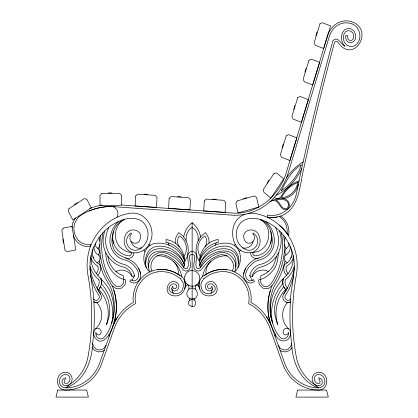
<?xml version="1.0" encoding="UTF-8"?>
<svg xmlns="http://www.w3.org/2000/svg" width="418" height="418" viewBox="0 0 418 418"><rect width="100%" height="100%" fill="white"/><g stroke="black" fill="none" stroke-linecap="round" stroke-linejoin="round"><path stroke-width="0.63" d="M245.073 214.288C224.738 220.819 230.679 257.373 252.885 252.289C269.751 252.305 274.872 226.781 260.017 219.523C277.265 225.595 274.093 254.249 255.664 255.806A2.508 2.508 0 0 1 254.029 255.414L253.141 254.463A2.889 2.889 0 0 1 252.885 252.289L255.393 250.837L257.488 248.773L259.024 246.228A12.686 12.686 0 0 0 259.583 237.377C256.662 224.377 237.764 229.968 245.549 241.949L248.036 243.255L250.805 243.088L253.13 241.489L254.39 238.882L254.259 235.956L252.78 233.61L253.062 232.978L254.776 234.226L256.208 235.961L257.185 238.02A9.661 9.661 0 0 1 256.95 244.77L255.832 246.74L254.285 248.365L252.404 249.525A8.308 8.308 0 0 1 245.998 249.724C237.309 246.118 233.74 234.806 238.093 226.634C243.26 215.986 256.908 217.046 265.926 221.629C279.762 227.721 289.893 240.778 293.175 255.45C296.749 271.12 290.52 286.654 290.385 302.366A226.807 226.807 0 0 0 291.639 343.612C292.208 361.591 300.161 381.634 318.506 387.857A6.26 6.26 0 0 0 323.072 385.887C327.895 381.498 322.565 372.025 316.421 375.082C312.262 377.24 314.738 384.863 319.399 383.337L320.209 381.864L318.589 377.877L320.481 378.41L321.86 379.868L322.367 381.864L321.86 383.855L320.481 385.312C315.731 387.167 311.906 382.251 308.531 379.675C305.025 376.284 302.13 372.286 299.967 367.918A43.394 43.394 0 0 1 296.268 356.69A223.677 223.677 0 0 1 296.268 275.577A55.552 55.552 0 0 0 296.054 254.353C292.778 238.406 282.066 224.074 267.212 217.193C261.626 214.899 255.722 212.898 249.609 213.211C244.661 214.559 239.577 215.333 234.446 215.317L112.008 206.544A56.085 56.085 0 0 0 89.138 210.991A58.52 58.52 0 0 0 81.259 215.024L78.527 217.198L76.374 219.952L74.853 223.186A17.415 17.415 0 0 0 74.681 233.944L76.102 237.236L78.161 240.068L80.752 242.294A13.021 13.021 0 0 0 90.434 244.29L90.523 246.432C83.104 247.775 75.648 242.722 73.317 235.715M203.921 278.67L201.56 282.004A8.898 8.898 0 0 0 201.434 288.164C203.733 299.006 222.7 291.393 212.088 284.062A4.237 4.237 0 0 0 208.749 284.344L207.887 285.149L207.527 286.304L207.756 287.49L208.525 288.399L209.617 288.781L210.745 288.535L211.842 286.137L212.543 288.848L211.163 290.688L209.491 291.053L207.338 290.301L205.828 288.514L205.369 286.168L206.084 283.895C214.612 275.18 223.029 293.07 211.67 295.552C198.268 298.833 194.239 279.041 206.131 274.339A14.923 14.923 0 0 1 206.936 267.165C208.828 262.039 213.687 258.758 218.64 256.971M118.357 221.629C113.717 225.72 111.104 231.603 110.122 237.633A20.843 20.843 0 0 0 110.822 246.709C112.834 253.282 118.398 258.732 125.217 260.048A18.298 18.298 0 0 1 129.899 262.096C135.333 265.357 143.06 275.885 135.526 280.546A4.567 4.567 0 0 1 132.062 280.384L130.829 279.605L129.789 281.445L131.236 282.359A6.516 6.516 0 0 0 136.179 282.594C144.847 278.524 139.309 267.107 133.959 262.52C126.994 256.689 114.96 256.856 112.761 246.045A18.575 18.575 0 0 1 112.719 235.297C113.398 228.447 117.824 222.104 124.266 219.523C113.79 224.968 112.322 240.946 121.356 248.417C130.568 255.555 144.989 254.442 149.916 242.565C156.969 229.278 145.422 210.735 130.024 213.311C109.15 216.336 92.221 233.902 88.229 254.353A55.552 55.552 0 0 0 88.015 275.577A223.677 223.677 0 0 1 88.01 356.69A43.394 43.394 0 0 1 84.316 367.918C81.729 373.149 78.077 377.856 73.594 381.597C70.809 383.599 67.533 387.031 63.802 385.312L62.418 383.855L61.916 381.864L62.418 379.868L63.802 378.41L65.694 377.877L64.074 381.864L64.884 383.337C69.545 384.863 72.016 377.24 67.862 375.082C61.718 372.025 56.388 381.498 61.211 385.887A6.26 6.26 0 0 0 65.778 387.857C84.295 381.556 91.913 361.695 92.644 343.612A226.807 226.807 0 0 0 93.893 302.366C93.757 286.654 87.529 271.12 91.108 255.45C94.39 240.778 104.521 227.721 118.357 221.629C127.375 217.046 141.018 215.986 146.19 226.634C150.537 234.806 146.974 246.118 138.285 249.724A8.308 8.308 0 0 1 131.879 249.525L129.998 248.365L128.451 246.74L127.333 244.77A9.661 9.661 0 0 1 127.098 238.02L128.075 235.961L129.507 234.226L131.215 232.978L131.498 233.61L130.024 235.956L129.888 238.882C131.336 243.992 135.474 249.844 141.577 247.837M99.766 244.634L99.714 246.176A69.461 69.461 0 0 0 105.326 273.45C107.457 279.376 112.071 284.015 113.795 290.076A55.218 55.218 0 0 1 114.323 321.651M250.46 252.942C252.582 265.305 270.76 253.977 271.522 246.045A18.575 18.575 0 0 0 271.564 235.297M184.119 256.218C188.445 249.624 186.35 239.875 179.39 235.987C176.84 239.028 176.84 243.772 179.39 246.813C183.748 252.467 186.329 260.586 183.795 267.468L184.787 268.455L186.862 268.638C191.517 264.307 183.105 253.318 192.139 251.197C201.173 253.318 192.766 264.307 197.421 268.638L199.496 268.455L205.275 261.532L208.201 258.899A35.373 35.373 0 0 1 218.473 253.136C229.278 249.316 239.31 262.055 234.576 272.003C243.213 264.171 242.738 247.487 230.501 243.657C217.673 240.92 203.54 248.987 199.517 261.532L199.694 265.649L200.488 267.468C205.102 250.079 239.524 241.39 235.762 267.186M267.776 217.266L274.03 217.59L280.718 216.059C286.999 220.108 289.977 228.118 288.619 235.365L287.072 233.249C287.835 226.791 284.872 219.936 279.266 216.498M91.108 255.45L91.061 259.803A26.261 26.261 0 0 0 93.094 268.22C97.943 278.425 109.255 284.031 111.726 295.839A44.998 44.998 0 0 1 113.362 316.771C111.47 324.394 109.035 332.921 103.068 338.324A4.844 4.844 0 0 1 99.442 338.637C96.939 337.849 95.429 335.095 95.868 332.55L96.318 333.752L97.237 334.614L98.418 334.954L99.625 334.693L100.586 333.893L101.109 332.718L101.041 330.899L100.174 329.321L98.705 328.36L96.986 328.235L95.408 328.976L94.343 330.408A7.926 7.926 0 0 0 94.06 335.8C100.801 349.26 110.974 334.066 112.917 325.983A55.145 55.145 0 0 0 113.785 290.076M199.517 261.532C199.532 250.972 207.474 240.904 218.128 239.488L218.243 242.403C208.686 243.945 200.943 251.965 199.517 261.532L197.077 256.631L196.011 251.213L196.397 245.695L198.205 240.502L198.012 235.35L195.87 230.71L194.171 228.834L192.139 227.371L190.112 228.834L188.413 230.71L186.271 235.35L186.078 240.502L187.886 245.695L188.272 251.213L187.207 256.631L184.766 261.532C180.743 248.987 166.61 240.92 153.782 243.657C141.545 247.487 141.07 264.171 149.707 272.003C139.743 243.177 177.326 246.563 183.795 267.468L179.008 261.532L176.082 258.899A35.373 35.373 0 0 0 165.81 253.136C156.969 250.084 147.894 258.183 148.521 267.186M238.573 263.35C240.235 255.482 234.571 246.845 226.363 246.15C214.178 245.136 202.777 254.013 199.694 265.649C205.583 245.815 242.21 239.765 237.936 267.557M279.585 231.008L280.912 236.551A28.424 28.424 0 0 1 279.955 248.929C277.181 255.539 278.524 263.392 273.738 269.37C270.059 274.354 264.871 278.858 258.601 279.888L259.233 284.527L262.964 288.216L268.063 288.645C273.874 285.562 276.12 278.978 278.952 273.445A69.461 69.461 0 0 0 284.553 246.176L284.517 244.634M275.075 336.354L275.232 334.175L271.366 325.983A55.145 55.145 0 0 1 270.498 290.076M99.902 241.102L100.513 235.689M258.512 257.99C249.342 259.897 236.598 275.943 248.104 282.594A6.516 6.516 0 0 0 253.047 282.354L254.494 281.445L253.449 279.605L252.221 280.384A4.567 4.567 0 0 1 248.757 280.546C241.223 275.885 248.95 265.357 254.384 262.096A18.298 18.298 0 0 1 259.066 260.048C265.885 258.732 271.449 253.282 273.456 246.709A20.843 20.843 0 0 0 274.161 237.633C273.179 231.603 270.566 225.72 265.926 221.629M208.922 243.151C209.747 239.274 207.741 235.6 205.437 232.638L201.298 236.034L198.205 240.502M145.704 263.35C147.22 239.31 179.808 248.24 184.589 265.649C181.323 252.848 167.273 243.067 154.185 247.033C146.101 250.236 144.074 259.918 146.347 267.557M202.531 277.019C203.388 271.005 206.377 265.315 210.986 261.334M247.733 213.655C267.468 208.76 282.589 191.852 288.268 172.712L329.133 37.077C330.742 30.76 335.518 25.137 341.919 23.392A15.774 15.774 0 0 1 349.798 23.309C360.682 24.782 363.926 41.434 353.764 46.21L350.075 46.56L346.642 45.019L344.192 41.915L343.256 37.913L344.024 33.889L345.712 31.653L348.142 30.634L350.707 31.078L352.75 32.87L353.743 35.546L353.44 38.43L352.531 39.814L351.13 40.525L349.6 40.379L348.335 39.407L347.656 37.86L347.776 35.577L345.832 35.452L345.686 38.31L346.815 40.875L348.925 42.49L351.47 42.74L353.8 41.56L355.305 39.25L355.734 35.237L354.349 31.512L351.507 29.02L347.938 28.403L344.557 29.819L342.227 32.907L341.26 37.965L342.431 42.965L345.116 46.372C340.9 44.606 337.953 35.347 332.9 40.708C319.169 91.328 306.984 142.366 296.372 193.727C294.147 206.858 281.027 218.008 267.436 214.993L267.212 217.193A24.181 24.181 0 0 0 277.416 217.062M278.445 252.785C275.112 257.582 275.572 264.04 271.371 268.46C268.607 271.784 265.007 274.323 260.916 275.739L260.503 279.6L261.036 283.535L263.789 286.257L267.546 286.57C272.693 283.655 274.584 277.573 277.202 272.609A67.523 67.523 0 0 0 281.288 232.643M180.362 278.67L182.723 282.004A8.898 8.898 0 0 1 182.849 288.164C180.55 299.006 161.578 291.393 172.195 284.062A4.237 4.237 0 0 1 175.534 284.344L176.396 285.149L176.757 286.304L176.521 287.49L175.759 288.399L174.667 288.781L173.538 288.535L172.435 286.137L171.741 288.848L173.115 290.688L174.792 291.053L176.945 290.301L178.455 288.514L178.914 286.168L178.199 283.895C169.671 275.18 161.254 293.07 172.613 295.552C186.015 298.833 190.044 279.041 178.152 274.339A14.923 14.923 0 0 0 177.347 267.165C175.456 262.039 170.596 258.758 165.643 256.971M183.669 237.022C184.631 231.426 187.645 226.201 192.139 222.705C196.638 226.201 199.652 231.426 200.614 237.022M285.045 260.984L282.568 269.866L280.823 274.344L278.785 278.675L273.874 286.816L272.437 290.761A52.934 52.934 0 0 0 271.93 321.034M232.309 271.104C237.309 261.067 224.889 250.089 215.657 256.72C209.24 259.583 204.909 265.179 200.583 270.415L198.66 271.063L196.653 270.765C191.663 268.299 194.605 261.898 194.715 257.754C195.943 253.298 188.34 253.298 189.563 257.754C189.678 261.898 192.62 268.299 187.625 270.765L185.623 271.063L183.701 270.415C178.784 264.119 173.156 257.854 165.272 255.299C156.18 252.017 147.867 262.807 151.969 271.104M252.221 280.384L249.75 275.739L250.142 274.307A15.57 15.57 0 0 1 251.855 270.645C253.778 267.635 256.793 265.346 260.242 264.401C268.471 262.708 275.112 256.041 277.552 248.109A25.618 25.618 0 0 0 278.414 236.954L276.909 230.814L275.546 227.444M249.75 275.739L252.174 276.47L252.529 275.154M104.699 231.008L103.371 236.551A28.424 28.424 0 0 0 104.328 248.929C107.092 258.188 115.06 265.467 124.533 267.348A11.704 11.704 0 0 1 127.365 268.915L129.7 271.225A12.775 12.775 0 0 1 131.754 275.159L132.109 276.47L134.528 275.739L134.141 274.307A15.57 15.57 0 0 0 132.428 270.645C130.505 267.635 127.485 265.346 124.036 264.401C115.812 262.708 109.171 256.041 106.731 248.109A25.618 25.618 0 0 1 105.869 236.954L107.369 230.814L108.737 227.444M294.314 266.292C292.757 271.501 289.648 276.267 285.41 279.689L285.342 279.903A8.736 8.736 0 0 0 287.124 287.73L287.354 287.955M315.867 35.692L317.016 31.967M304.889 72.131L306.039 68.4M293.645 109.453L294.795 105.723M282.129 147.664L283.284 143.938M211.111 293.415L212.543 288.848M298.389 184.103C296.864 191.679 290.421 198.341 282.458 198.623C278.059 198.221 273.597 199.376 269.882 201.748C279.908 195.347 279.015 214.032 288.284 208.713C291.273 204.428 287.72 198.169 282.458 198.623M113.32 324.744L114.328 321.651L114.71 322.022L113.471 324.702M291.639 343.612L290.609 346.637L288.446 348.899L285.578 349.97L282.547 349.641L279.945 347.969L278.268 345.289M292.187 347.609L289.428 350.55L285.792 351.904L281.957 351.486L280.05 350.263M253.13 241.489C252.2 246.056 247.237 249.316 242.706 247.837M272.04 285.797L270.483 290.076A55.218 55.218 0 0 0 269.96 321.651L270.963 324.744M275.232 334.175C277.406 341.496 287.469 344.019 290.223 335.8A7.926 7.926 0 0 0 289.94 330.408L288.875 328.976L287.297 328.235L285.578 328.36L284.109 329.321L283.242 330.899L283.174 332.718L283.697 333.893L284.658 334.693L285.86 334.954L287.046 334.614L287.96 333.752L288.415 332.55C288.854 335.095 287.344 337.849 284.841 338.637A4.844 4.844 0 0 1 281.215 338.324C275.243 332.921 272.813 324.389 270.921 316.771A44.998 44.998 0 0 1 272.557 295.839C275.19 287.83 280.238 280.88 286.565 275.399L284.825 273.022A9.802 9.802 0 0 1 284.715 264.322C287.924 262.912 290.369 260.027 291.372 256.689M293.269 258.199C292.098 261.553 289.637 264.484 286.466 266.099A7.237 7.237 0 0 0 287.631 273.106L288.075 273.576M117.071 217.193L117.782 214.951A7.984 7.984 0 0 0 117.552 211.419C116.826 208.922 114.663 206.8 112.008 206.544M73.051 222.407L75.486 217.835M215.171 245.183L216.21 242.983M294.371 268.513A72.173 72.173 0 0 1 288.347 286.037L287.281 288.091A70.313 70.313 0 0 1 283.717 294.006L283.153 295.139A5.81 5.81 0 0 0 283.326 299.372C284.439 302.026 287.856 303.405 290.416 301.974M301.775 168.219C296.712 179.74 287.809 189.657 276.392 195.122M132.062 280.384L134.528 275.739M114.71 322.022C118.832 313.845 125.322 306.807 133.363 302.371C131.179 287.422 142.136 271.59 157.403 269.704A30.786 30.786 0 0 1 178.141 274.354M92.911 256.689L94.964 260.707L97.054 262.817L98.784 261.59L99.573 260.372A5.131 5.131 0 0 0 99.562 256.088L99.207 255.45L96.887 254.029L95.152 251.866A8.674 8.674 0 0 1 94.17 246.385M239.399 251.725L240.387 249.948M283.717 294.006L287.281 288.091M189.626 300.286C190.927 298.081 186.909 297.323 187.034 295.056C186.308 292.25 187.938 289.037 190.775 288.227C197.014 286.502 199.877 296.001 194.459 298.833C200.133 314.817 177.984 301.796 194.783 298.442M106.01 345.289L104.338 347.969L101.736 349.641L98.705 349.97L95.837 348.899L93.674 346.637L92.644 343.612M99.494 288.504L100.534 286.654L104.584 291.968L107.52 298.039A35.081 35.081 0 0 1 108.706 318.166L106.506 324.577A36.047 36.047 0 0 0 107.442 305.809L105.566 299.784L102.666 294.235L98.847 289.34L99.494 288.504A11.296 11.296 0 0 0 100.816 278.257A11.39 11.39 0 0 1 101.396 283.561L105.629 289.094L108.946 295.291L111.256 301.974A45.646 45.646 0 0 1 111.679 323.109M98.382 255.069L98.726 254.536M204.893 246.813C207.443 243.772 207.443 239.028 204.893 235.987C197.933 239.875 195.833 249.624 200.165 256.218M266.961 183.23L269.067 180.064M286.403 177.984C290.74 171.458 296.508 165.946 303.181 161.839M287.626 302.548C280.509 309.738 281.063 322.513 288.875 328.976M285.431 289.34L281.617 294.235L278.717 299.784L276.836 305.809A36.047 36.047 0 0 0 277.771 324.582L275.577 318.171A35.081 35.081 0 0 1 276.763 298.039L279.699 291.968L283.744 286.654L286.158 290.102M252.174 276.47C255.173 270.707 262.666 268.267 268.351 271.585M276.392 256.354C272.541 262.065 266.423 265.885 259.75 267.348A11.704 11.704 0 0 0 256.918 268.915L254.583 271.225A12.775 12.775 0 0 0 252.529 275.159M286.565 275.399L289.172 272.019L291.189 268.215A26.261 26.261 0 0 0 293.217 259.803L293.175 255.45M290.646 298.933L289.408 300.03A2.983 2.983 0 0 1 287.009 300.14L285.248 298.431A3.469 3.469 0 0 1 285.144 295.902L285.52 295.139A55.348 55.348 0 0 0 293.687 275.164M96.208 273.576L96.642 273.095A7.237 7.237 0 0 0 97.802 266.109M97.718 275.399L99.458 273.022A9.802 9.802 0 0 0 99.568 264.322M95.408 328.976C103.215 322.513 103.774 309.738 96.657 302.548L93.867 301.974M96.657 302.548L99.212 301.566L100.952 299.372A5.81 5.81 0 0 0 101.125 295.139L98.126 290.102L98.847 289.34M288.713 243.192A4.201 4.201 0 0 1 288.561 246.077L285.781 249.05A5.272 5.272 0 0 0 285.562 254.531L285.896 255.069L286.675 254.593L289.131 251.866A8.674 8.674 0 0 0 290.113 246.385M270.812 324.702L269.568 322.022L269.955 321.651M185.388 286.351L187.562 284.632L188.445 285.672A3.955 3.955 0 0 1 188.403 289.669M234.158 245.413L235.548 244.431M74.383 204.574L77.419 202.573M104.234 350.263L102.326 351.486L98.486 351.904L94.855 350.55L92.091 347.609M280.718 216.059C299.805 208.864 299.633 185.247 303.703 168.741C312.93 126.267 323.229 84.028 334.599 42.077L335.22 41.591A2.289 2.289 0 0 1 337.436 41.565C353.612 66.405 376.059 28.09 350.206 21.323A17.744 17.744 0 0 0 342.525 21.25C335.356 22.771 329.718 28.685 327.566 35.561L286.471 171.976C280.06 194.736 258.799 213.723 234.472 213.17L121.539 205.008M285.896 255.069L284.721 256.082A5.131 5.131 0 0 0 284.71 260.372L285.499 261.59L287.229 262.817M299.037 180.999C291.445 183.465 285.17 189.135 281.382 196.099C280.107 198.702 276.392 199.506 274.292 197.416M107.886 256.354C108.659 262.196 111.491 267.687 115.932 271.585C121.612 268.267 129.11 270.707 132.109 276.47M286.607 248.104L285.943 248.334A11.197 11.197 0 0 1 284.569 244.917L284.407 244.002A11.464 11.464 0 0 1 284.365 241.212L284.501 240.293A11.286 11.286 0 0 1 285.353 237.654M243.339 198.654L246.756 197.667M157.701 271.883C146.932 273.278 138.076 282.187 135.866 292.689A28.654 28.654 0 0 0 135.594 303.62C129.883 306.577 124.883 310.835 120.985 315.94A45.808 45.808 0 0 0 114.349 328.235L101.553 363.989C97.551 375.181 88.454 384.523 77.095 388.238A36.538 36.538 0 0 1 65.694 390.067C54.774 390.234 54.774 372.077 65.694 372.25C69.273 372.25 72.173 375.542 72.136 379.048C72.283 383.191 68.28 385.286 65.778 387.857C80.878 387.977 94.761 377.261 99.62 363.158L112.405 327.419A48.154 48.154 0 0 1 117.662 316.943M108.267 192.928L111.794 192.897M144.079 194.135L147.601 194.37M177.556 196.554L181.078 196.789M212.705 199.093L216.226 199.329M125.771 257.99C129.35 259.379 134.1 257.117 133.817 252.942M206.142 274.354A30.786 30.786 0 0 1 226.885 269.673C242.137 271.622 253.104 287.406 250.92 302.371C258.956 306.807 265.451 313.845 269.568 322.022M226.582 271.883C237.351 273.278 246.202 282.187 248.417 292.689A28.654 28.654 0 0 1 248.689 303.62C254.4 306.577 259.4 310.835 263.293 315.94A45.808 45.808 0 0 1 269.934 328.235L282.73 363.989C286.732 375.181 295.824 384.523 307.188 388.238A36.538 36.538 0 0 0 318.589 390.067C329.509 390.234 329.509 372.077 318.589 372.25C315.01 372.25 312.11 375.542 312.147 379.048C312 383.191 316.003 385.286 318.506 387.857C303.405 387.977 289.522 377.261 284.663 363.158L271.878 327.419A48.154 48.154 0 0 0 266.621 316.943M179.39 246.813L175.581 243.271L171.082 240.778L166.15 239.488L166.04 242.403C175.597 243.945 183.34 251.965 184.766 261.532M189.5 298.442L193.064 299.314L194.657 300.286M99.573 264.317L97.054 262.817M97.817 266.099C94.646 264.484 92.185 261.553 91.014 258.199M131.153 241.489L133.478 243.088L136.247 243.255L138.729 241.949C146.519 229.968 127.626 224.377 124.7 237.377A12.686 12.686 0 0 0 125.254 246.228L126.795 248.773L128.885 250.837L131.398 252.289A2.889 2.889 0 0 1 131.142 254.463L130.254 255.414A2.508 2.508 0 0 1 128.619 255.806C118.79 254.781 111.69 244.917 112.719 235.297M115.932 271.585L119.459 274.036L123.367 275.739L123.78 279.6L123.242 283.535L120.494 286.257L116.737 286.57C111.59 283.655 109.699 277.573 107.081 272.609M148.735 244.431L150.125 245.413M112.238 285.797L116.214 288.645L121.319 288.216L125.05 284.527L125.677 279.888C113.529 277.453 105.435 264.808 105.838 252.785M198.895 286.351L196.716 284.632L195.833 285.672A3.955 3.955 0 0 0 195.88 289.669M279.266 225.119L283.232 228.541L287.072 233.249M173.298 261.334C177.906 265.315 180.895 271.005 181.752 277.019M93.632 298.933L94.876 300.03A2.983 2.983 0 0 0 97.269 300.14L99.035 298.431A3.469 3.469 0 0 0 99.139 295.902L98.763 295.139A55.348 55.348 0 0 1 90.596 275.164M186.078 240.502L182.985 236.034L178.847 232.638C176.542 235.6 174.536 239.274 175.361 243.151M89.912 268.513A72.173 72.173 0 0 0 95.936 286.037L98.126 290.102M143.896 249.948L144.879 251.725M168.073 242.983L169.112 245.183M171.741 288.848L173.172 293.415M98.935 279.903L98.873 279.689C94.635 276.267 91.526 271.501 89.969 266.292M99.238 260.984L101.715 269.866L103.46 274.344L105.498 278.675L110.409 286.816L111.846 290.761A52.934 52.934 0 0 1 112.348 321.034M283.77 235.689L284.381 241.102M62.773 239.054L63.39 242.936M109.051 334.175L109.208 336.354M97.728 248.156L96.521 247.284L95.722 246.077A4.201 4.201 0 0 1 95.57 243.192M192.139 222.705L192.139 306.687M157.696 271.825A28.957 28.957 0 0 1 180.336 278.701M157.006 255.842A22.363 22.363 0 0 1 165.643 256.971M138.64 268.591A22.629 22.629 0 0 1 140.652 274.077M157.398 269.657A30.885 30.885 0 0 1 179.939 275.608M184.667 281.152A11.229 11.229 0 0 1 184.824 288.927M97.995 302.235A5 5 0 0 1 93.982 302.052M72.021 227.617A19.813 19.813 0 0 1 73.051 222.407M89.588 208.519A57.721 57.721 0 0 1 102.436 205.024M89.138 210.991A56.012 56.012 0 0 1 114.95 206.654M203.947 278.701A28.957 28.957 0 0 1 226.587 271.825M218.64 256.971A22.363 22.363 0 0 1 227.277 255.842M243.631 274.077A22.629 22.629 0 0 1 245.638 268.591M204.345 275.608A30.885 30.885 0 0 1 226.885 269.657M199.459 288.927A11.229 11.229 0 0 1 199.616 281.152M290.296 302.052A5 5 0 0 1 286.288 302.235M98.93 237.654A11.286 11.286 0 0 1 99.782 240.293L99.918 241.212A11.464 11.464 0 0 1 99.876 244.002L99.714 244.917A11.197 11.197 0 0 1 98.34 248.334L97.676 248.104L98.502 249.05A5.272 5.272 0 0 1 98.716 254.531M107.071 272.614A67.523 67.523 0 0 1 102.995 232.643M113.712 243.563A19.74 19.74 0 0 1 113.544 231.196M98.914 279.908A8.736 8.736 0 0 1 97.159 287.73M100.566 294.006A70.313 70.313 0 0 1 97.002 288.091M93.433 258.115A12.854 12.854 0 0 1 92.948 249.165M270.733 231.196A19.74 19.74 0 0 1 270.571 243.563M272.604 323.109A45.646 45.646 0 0 1 273.027 301.974L275.337 295.291L278.654 289.094L282.881 283.561A11.39 11.39 0 0 1 283.446 278.252A11.296 11.296 0 0 0 284.783 288.509M291.336 249.165A12.854 12.854 0 0 1 290.85 258.115M135.657 196.042L135.129 205.99L156.484 207.417L157.011 197.463L155.339 195.358L137.543 194.171L135.657 196.042M169.133 198.461L168.6 208.41L189.955 209.836L190.488 199.882L188.811 197.777L171.019 196.591L169.133 198.461M204.282 201.001L203.749 210.949L225.103 212.375L225.636 202.427L223.959 200.316L206.168 199.13L204.282 201.001M184.85 276.329C182.055 286.043 197.003 290.583 199.433 280.447C202.228 270.733 187.28 266.193 184.85 276.329M288.53 204.914L287.678 207.986C281.382 211.294 280.697 201.931 275.99 200.097C280.405 198.9 288.216 198.743 288.53 204.914M301.174 164.896C298.264 175.691 290.196 184.693 281.084 190.911L281.178 190.927C286.194 181.125 291.273 170.769 301.174 164.896M68.97 208.676L68.338 211.409L72.863 219.993L91.296 207.861L86.777 199.271L84.331 198.566L68.97 208.676M57.726 390.067L55.991 397.1L88.391 397.1L86.657 390.067L57.726 390.067M297.626 390.067L295.892 397.1L328.292 397.1L326.557 390.067L297.626 390.067M297.872 182.457C296.461 190.425 289.69 197.515 281.33 197.651C285.133 191.089 290.526 185.028 297.872 182.457M319.953 23.899L314.132 42.74L315.235 45.275L323.657 48.53L330.643 25.921L322.215 22.666L319.953 23.899M308.975 60.333L303.154 79.18L304.257 81.714L312.685 84.964L319.665 62.355L311.243 59.1L308.975 60.333M297.731 97.66L291.91 116.502L293.013 119.036L301.441 122.291L308.421 99.677L299.993 96.427L297.731 97.66M286.215 135.871L280.4 154.712L281.502 157.252L289.925 160.502L296.911 137.893L288.483 134.638L286.215 135.871M237.126 200.933L235.846 203.362L238.077 213.013L258.789 207.025L256.558 197.374L254.384 195.948L237.126 200.933M63.285 228.097L61.838 230.407L64.936 250.042L67 251.657L75.778 249.927L72.063 226.368L63.285 228.097M274.046 173.371L263.403 189.364L263.768 192.149L270.921 198.101L283.691 178.909L276.538 172.958L274.046 173.371M101.746 193.461L99.98 195.472L100.054 205.437L121.445 205.233L121.372 195.269L119.574 193.294L101.746 193.461"/></g></svg>
